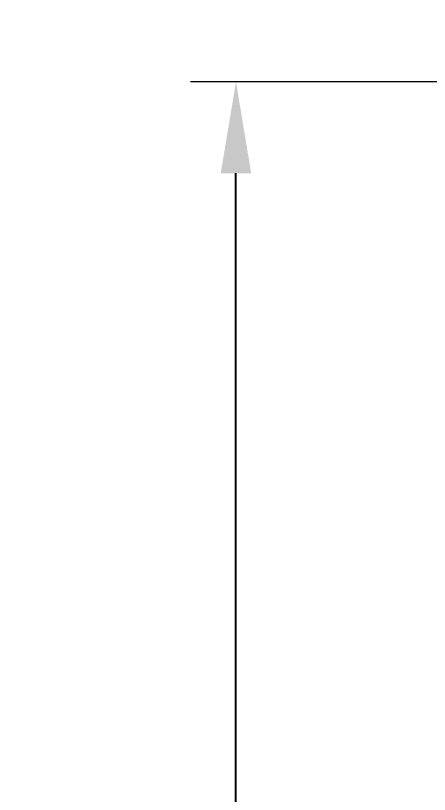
# Model space of a CAD drawing. Header units: millimetres. Extents: x -6276 to 7092, y -6092 to 4840.
# Drawn here: x -4442 to -3535, y 731 to 2436 of the extents above; entities that cross this region are included whole.
import ezdxf

# ---------------------------------------------------------------- set-up
doc = ezdxf.new("R2010")
doc.units = ezdxf.units.MM
doc.layers.add('DIKOM_РАЗМЕР_ЗОНА', color=7, linetype='Continuous')
doc.layers.add('DIKOM_РАЗМЕР_ОБЪЕКТА', color=7, linetype='Continuous')
doc.styles.add('style1', font='arial.ttf', dxfattribs={"width": 0.8})
doc.dimstyles.new('1-50', dxfattribs={"dimtxt": 300, "dimasz": 200, "dimexe": 100, "dimexo": 0, "dimgap": 100, "dimtad": 1, "dimtxsty": 'style1', "dimcen": 200, "dimclrd": 7, "dimclre": 7, "dimclrt": 7, "dimadec": 1, "dimazin": 2, "dimtfac": 1, "dimtmove": 0, "dimatfit": 2, "dimfxl": 0, "dimlwd": 25, "dimlwe": 18, "dimarcsym": 0})

# ---------------------------------------------------------------- blocks, each defined once
blk = doc.blocks.new('*D10')
at = {"layer": 'Defpoints', "color": 0, "transparency": 16777216}
for p in [(-3959.1, 2290.8), (-270.4, 2290.8), (-587.4, -4131.1)]:
    blk.add_point(p, dxfattribs=at)
at = {"layer": 'DIKOM_РАЗМЕР_ОБЪЕКТА', "color": 7, "lineweight": 18, "transparency": 16777216}
for p, q in [((-270.4, 2290.8), (-4059.1, 2290.8)), ((-587.4, -4131.1), (-4059.1, -4131.1))]:
    blk.add_line(p, q, dxfattribs=at)
at = {"layer": 'DIKOM_РАЗМЕР_ОБЪЕКТА', "color": 7, "lineweight": 25, "transparency": 16777216}
blk.add_line((-3959.1, -3931.1), (-3959.1, 2090.8), dxfattribs=at)
at = {"layer": 'DIKOM_РАЗМЕР_ОБЪЕКТА', "color": 7, "transparency": 16777216}
for points in [[(-3992.5, 2090.8), (-3925.8, 2090.8), (-3959.1, 2290.8)], [(-3992.5, -3931.1), (-3925.8, -3931.1), (-3959.1, -4131.1)]]:
    blk.add_solid(points, dxfattribs=at)
at = {"layer": 'DIKOM_РАЗМЕР_ОБЪЕКТА', "color": 7, "transparency": 16777216, "insert": (-4212.3, -993.6), "char_height": 300, "attachment_point": 5, "rotation": 90, "style": 'style1'}
blk.add_mtext('6400', dxfattribs=at)
blk = doc.blocks.new('*D13')
at = {"layer": 'Defpoints', "color": 0, "transparency": 16777216}
for p in [(-4017, 3652.1), (-5825.7, -6091.7), (-1087.4, -6091.7)]:
    blk.add_point(p, dxfattribs=at)
at = {"layer": 'DIKOM_РАЗМЕР_ЗОНА', "color": 7, "lineweight": 18, "transparency": 16777216}
for p, q in [((-4017, 3652.1), (-5925.7, 3652.1)), ((-1087.4, -6091.7), (-5925.7, -6091.7))]:
    blk.add_line(p, q, dxfattribs=at)
at = {"layer": 'DIKOM_РАЗМЕР_ЗОНА', "color": 7, "lineweight": 25, "transparency": 16777216}
blk.add_line((-5825.7, 3452.1), (-5825.7, -5891.7), dxfattribs=at)
at = {"layer": 'DIKOM_РАЗМЕР_ЗОНА', "color": 7, "transparency": 16777216}
for points in [[(-5859, 3452.1), (-5792.3, 3452.1), (-5825.7, 3652.1)], [(-5859, -5891.7), (-5792.3, -5891.7), (-5825.7, -6091.7)]]:
    blk.add_solid(points, dxfattribs=at)
at = {"layer": 'DIKOM_РАЗМЕР_ЗОНА', "color": 7, "transparency": 16777216, "insert": (-6078.8, -955.3), "char_height": 300, "attachment_point": 5, "rotation": 90, "style": 'style1'}
blk.add_mtext('9800', dxfattribs=at)

msp = doc.modelspace()

# ---------------------------------------------------------------- dimensions: what is measured, and where the dimension line sits
at = {"layer": 'DIKOM_РАЗМЕР_ЗОНА'}
dim = msp.add_linear_dim(base=(-5825.658, -6091.674), p1=(-4017.007, 3652.125), p2=(-1087.413, -6091.674), angle=90, text='9800', dimstyle='1-50', dxfattribs=at)
dim.commit()
dim.dimension.update_dxf_attribs({"geometry": '*D13', "text_midpoint": (-5825.658, -955.277), "dimtype": 160})
at = {"layer": 'DIKOM_РАЗМЕР_ОБЪЕКТА'}
dim = msp.add_linear_dim(base=(-3959.136, 2290.796), p1=(-587.413, -4131.098), p2=(-270.413, 2290.796), angle=90, text='6400', dimstyle='1-50', dxfattribs=at)
dim.commit()
dim.dimension.update_dxf_attribs({"geometry": '*D10', "text_midpoint": (-3959.136, -993.645), "dimtype": 160})

doc.saveas('drawing.dxf')
